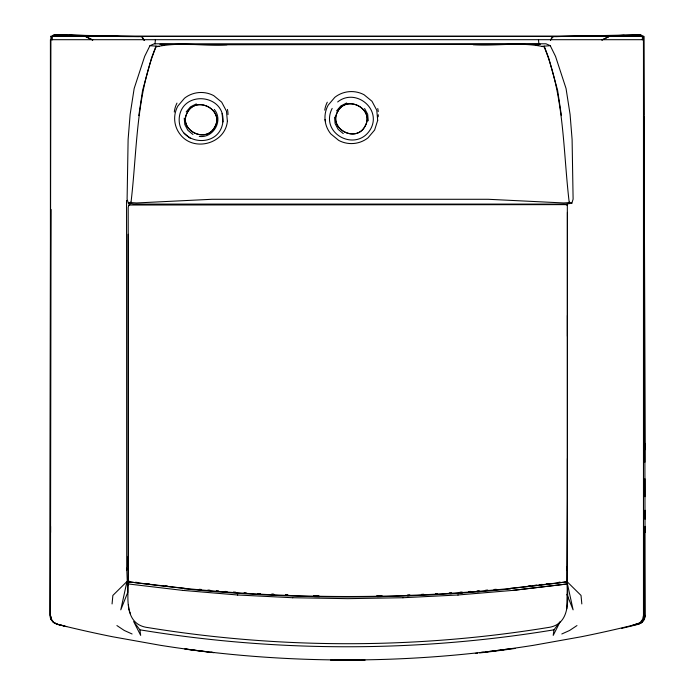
<?xml version="1.0" encoding="UTF-8"?>
<svg xmlns="http://www.w3.org/2000/svg" width="695" height="695" viewBox="0 0 695 695"><rect width="100%" height="100%" fill="white"/><g stroke="black" fill="none" stroke-linecap="round" stroke-linejoin="round"><path stroke-width="1.04" d="M50.587 526.35L50.579 532.457M128.193 234.276L128.184 579.83L128.479 581.124L130.252 582.002L184.323 588.3M130.269 581.585L128.471 582.453C127.602 599.559 124.744 624.84 148.113 627.611C280.146 649.078 415.462 649.078 547.495 627.611C570.664 624.883 568.058 599.95 567.137 582.931L566.373 581.758L565.339 581.585M567.407 458.578L567.407 580.134L566.946 581.359L564.479 582.115L510.408 588.396M567.407 336.276L567.407 212.375M66.685 626.621A1191.899 1191.899 0 0 1 57.242 624.292L53.715 622.494L51.274 619.323L50.414 615.396L51.082 209.473M51.517 39.667L51.517 36.444M126.733 568.215L127.724 592.461L120.782 609.845L126.968 581.498L112.868 595.424L112.06 603.946M566.373 581.758L567.389 583.322L566.764 608.794M566.781 583.487L567.337 499.349L567.337 203.652M155.02 43.985L155.393 39.693M128.184 556.374L126.725 570.352L126.551 200.395M554.002 629.809L553.211 635.386L560.24 621.53L554.002 629.809C417.226 652.414 276.662 652.414 139.886 629.809L133.64 621.53L140.677 635.386L139.886 629.809M138.8 115.622L142.597 90.376L151.553 57.92L156.01 46.122L159.216 46.435M566.946 581.359L567.424 579.83L567.415 315.461M51.022 36.453L644.091 36.444L645.195 615.396L644.361 619.262L641.85 622.529L638.366 624.284A1191.899 1191.899 0 0 1 621.556 628.384M645.195 615.396L644.334 619.323L641.902 622.485L638.366 624.284M571.855 203.192L573.106 199.144L572.098 139.434L570.082 114.458L566.043 88.474L555.531 56.364L550.258 45.679L545.975 43.794L154.229 43.794L149.955 45.679L144.673 56.364L134.17 88.474L130.13 114.458L128.115 139.434L127.107 199.144L128.349 203.192L133.97 204.095L566.243 204.095L571.855 203.192L569.231 202.141M222.869 121.938C219.62 149.555 176.547 145.107 179.293 117.325C182.542 89.707 225.623 94.146 222.869 121.938L222.105 113.563M332.167 108.403C319.222 133.649 356.5 153.1 370.626 129.053C381.911 108.75 355.38 87.613 337.657 101.957M566.92 205.207L565.617 204.625L128.844 205.025L128.193 207.397L128.479 581.124M52.264 39.876L52.264 36.627L53.133 35.176L55.574 34.75L140.816 36.653L142.51 37.547L144.186 40.223L142.51 37.547M552.125 37.547L550.457 40.232L552.125 37.547L553.828 36.653L639.061 34.75L641.502 35.176L642.38 36.627L642.38 39.876M186.208 111.886L190.447 106.891L196.311 103.885M336.519 110.983L340.767 105.996L346.623 102.982M566.373 582.228L565.339 582.054A1617.517 1593.609 0 0 1 130.269 582.019L128.471 582.931L128.193 583.948L182.881 590.411M52.264 36.627L54.175 34.915C82.436 34.941 110.618 36.931 138.896 36.548M576.972 625.561L569.605 630.469L561.795 633.988M630.417 625.83A1191.89 1191.89 0 0 0 637.758 624.006L641.294 622.207L643.718 619.045L644.586 615.118L644.421 530.554M602.096 40.023L610.61 35.766L640.46 34.915L642.38 36.627M601.809 39.98L610.61 35.766L555.739 36.548M128.349 203.192L130.981 202.141M128.844 205.051L129.991 204.625M536.262 45.436L540.31 44.306L226.987 44.758C203.444 46.244 179.154 41.604 156.01 46.886C135.742 96.301 137.202 150.494 130.981 202.593L136.507 202.957L211.949 199.283L488.255 199.283L563.706 202.957L569.231 202.593C563.011 150.494 564.47 96.301 544.202 46.886C521.05 41.604 496.769 46.244 473.226 44.758M567.389 583.322L567.415 583.948L513.023 590.376L457.857 594.998M512.728 590.411L567.415 583.948M540.111 584.634L542.23 584.382M558.137 582.54L560.257 582.297M542.065 46.33L550.258 45.679M199.265 136.437C213.408 138.34 223.651 120.409 214.286 109.419M613.059 35.827L624.101 35.376M402.857 597.743L458.187 594.981M624.457 35.367L605.562 35.793M574.93 36.488L589.777 36.14M403.065 597.735L347.804 598.656L292.534 597.735M635.169 35.071L638.705 35.037M635.586 624.006L637.758 624.006M226.987 44.758L159.902 44.306L163.942 45.436M55.93 35.037L59.466 35.071M89.073 35.793L70.186 35.367M69.5 35.349L81.576 35.827M104.858 36.14L119.705 36.488M257.741 593.539L259.869 593.643M271.597 594.216L273.734 594.321M285.463 594.894L287.591 594.998M237.412 594.981L292.743 597.743M149.955 45.679L156.01 46.122M182.585 590.376L237.751 594.998M130.208 581.906L128.453 580.907M132.093 633.988L124.275 630.469L116.908 625.561M92.835 39.98L84.026 35.766L92.539 40.023M57.242 624.284L53.767 622.529L51.248 619.262L50.414 615.414L50.414 39.693L643.474 39.693L643.474 615.414L642.606 619.323L640.164 622.494L636.637 624.284A1194.618 1194.618 0 0 1 581.072 636.794L533.56 645.299A1191.569 1191.569 0 0 1 346.944 659.972A1191.569 1191.569 0 0 1 160.328 645.299L112.807 636.794A1194.618 1194.618 0 0 1 57.242 624.284L53.098 622.207L50.666 619.045L49.805 615.118L50.909 36.157L643.483 36.157L643.631 115.309M343.269 133.596L338.196 129.426L335.129 123.667L334.547 117.186M192.958 134.5L187.876 130.33L184.818 124.561L184.227 118.089M184.019 133.145L190.578 138.531M364.597 108.516L367.664 114.275L368.254 120.756M566.938 594.39L573.106 609.845L566.911 581.498L581.02 595.424L581.828 603.946M129.331 610.827L130.46 613.728M544.202 46.122L548.659 57.92L557.616 90.376L561.412 115.622M50.414 615.396L51.282 619.323M128.393 604.554L128.957 609.854M566.825 567.129L567.163 570.352L567.155 568.215M538.486 39.693L538.868 43.985M128.21 583.322L128.227 585.268M644.334 165.87L644.882 449.717M644.334 164.619L644.456 197.571L644.248 117.003M645.038 532.457L645.021 526.35M644.934 478.777L644.96 496.716M644.995 510.26L645.012 519.304M644.864 443.349L644.899 462.192M129.235 581.758L129.235 582.228M509.096 648.922A1191.89 1191.89 0 0 1 485.501 651.919M483.355 652.171A1191.89 1191.89 0 0 1 481.201 652.414M359.08 659.911A1191.89 1191.89 0 0 1 335.303 659.911M213.183 652.414A1191.89 1191.89 0 0 1 211.037 652.171M207.814 651.788A1191.89 1191.89 0 0 1 185.296 648.922M63.975 625.83A1191.89 1191.89 0 0 1 56.634 624.006M560.031 582.236A1617.526 1593.6 0 0 1 557.911 582.506M548.364 583.713A1617.526 1593.6 0 0 1 546.235 583.974M541.987 584.486A1617.526 1593.6 0 0 1 539.867 584.738M536.679 585.112A1617.526 1593.6 0 0 1 534.551 585.355M530.302 585.833A1617.526 1593.6 0 0 1 528.174 586.067M496.256 589.282A1617.526 1593.6 0 0 1 494.128 589.473M487.734 590.038A1617.526 1593.6 0 0 1 485.605 590.22M479.203 590.741A1617.526 1593.6 0 0 1 477.074 590.915M470.671 591.41A1617.526 1593.6 0 0 1 468.543 591.567M462.14 592.027A1617.526 1593.6 0 0 1 460.012 592.175M451.472 592.731A1617.526 1593.6 0 0 1 449.335 592.87M437.589 593.556A1617.526 1593.6 0 0 1 435.461 593.669M423.707 594.251A1617.526 1593.6 0 0 1 421.57 594.355M409.815 594.842A1617.526 1593.6 0 0 1 407.678 594.92M382.024 595.65A1617.526 1593.6 0 0 1 376.673 595.754M318.927 595.754A1617.526 1593.6 0 0 1 313.584 595.65M287.93 594.92A1617.526 1593.6 0 0 1 285.793 594.842M274.038 594.355A1617.526 1593.6 0 0 1 271.901 594.251M260.147 593.669A1617.526 1593.6 0 0 1 258.01 593.556M246.265 592.87A1617.526 1593.6 0 0 1 244.136 592.731M235.596 592.175A1617.526 1593.6 0 0 1 233.459 592.027M227.065 591.567A1617.526 1593.6 0 0 1 224.928 591.402M218.534 590.915A1617.526 1593.6 0 0 1 216.397 590.741M210.003 590.22A1617.526 1593.6 0 0 1 207.875 590.038M201.481 589.473A1617.526 1593.6 0 0 1 199.352 589.282M167.425 586.067A1617.526 1593.6 0 0 1 165.306 585.833M149.364 583.974A1617.526 1593.6 0 0 1 147.244 583.713M137.697 582.506A1617.526 1593.6 0 0 1 135.577 582.236M515.064 648.452A1191.899 1191.899 0 0 1 479.663 652.935M477.517 653.17A1191.899 1191.899 0 0 1 475.363 653.404M365.101 660.128A1191.899 1191.899 0 0 1 330.507 660.128M213.799 652.692A1191.899 1191.899 0 0 1 184.835 649.052M378.323 114.762A27.774 26.836 0 0 1 378.176 116.812M377.759 108.516A27.774 26.836 0 0 1 378.228 111.626M325.555 121.434A27.774 26.836 0 0 1 325.043 119.436M324.747 110.131A27.774 26.836 0 0 1 327.284 102.191M227.439 109.419A27.774 26.836 0 0 1 228.021 114.623M174.297 112.043A27.774 26.836 0 0 1 176.973 103.095M495.605 590.185A1630.088 1606.119 0 0 1 493.485 590.376M479.646 591.549A1630.088 1606.119 0 0 1 477.517 591.723M471.123 592.209A1630.088 1606.119 0 0 1 468.995 592.375M462.609 592.835A1630.088 1606.119 0 0 1 460.472 592.983M451.95 593.539A1630.088 1606.119 0 0 1 449.821 593.678M409.286 595.702A1630.088 1606.119 0 0 1 407.148 595.78M381.529 596.51A1630.088 1606.119 0 0 1 377.263 596.597M319.596 596.64A1630.088 1606.119 0 0 1 314.253 596.545M510.46 588.926A1621.235 1597.501 0.1 0 1 184.262 588.821M187.407 112.408C177.529 129.565 205.703 144.421 214.755 127.089C224.624 109.932 196.459 95.076 187.407 112.408C177.546 129.574 205.703 144.421 214.755 127.089C224.624 109.932 196.459 95.076 187.407 112.408M227.378 121.269C225.215 143.578 194.279 152.257 180.483 134.795A27.27 26.358 0 0 1 177.877 106.022L184.488 98.238A26.097 25.22 0 0 1 213.765 95.658L221.679 102.174L226.466 111.165L227.378 121.269M337.727 111.504C327.849 128.662 356.022 143.526 365.075 126.195C374.944 109.028 346.779 94.181 337.727 111.504C327.858 128.679 356.014 143.517 365.075 126.195C374.944 109.028 346.779 94.173 337.727 111.504M377.698 120.365L374.614 130.052L367.994 137.836A26.097 25.22 0 0 1 338.717 140.407L330.803 133.9A27.27 26.358 0 0 1 328.196 105.119L334.808 97.335A26.097 25.22 0 0 1 364.084 94.755L371.999 101.27L376.777 110.262L377.698 120.365"/></g></svg>
